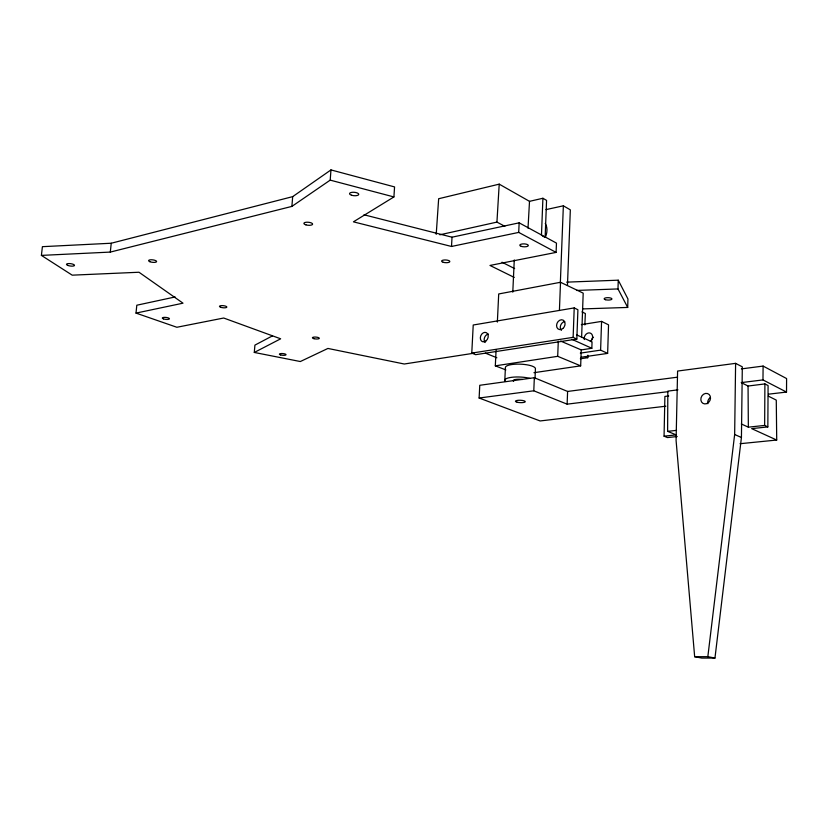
<?xml version="1.0" encoding="UTF-8"?>
<svg xmlns="http://www.w3.org/2000/svg" width="828" height="828" viewBox="0 0 828 828"><rect width="100%" height="100%" fill="white"/><g stroke="black" fill="none" stroke-linecap="round" stroke-linejoin="round"><path stroke-width="1.24" d="M668.703 395.95L664.894 396.426L664.066 436.18L676.165 434.886L667.616 431.347L667.834 391.126L677.946 389.843M764.906 383.923L768.084 385.548L767.846 426.917L764.648 425.426L764.906 383.923L748.057 386.034L741.96 382.971M768.55 394.169L786.517 392.068L786.6 378.562L763.105 366.079L741.381 368.895M786.517 392.068L762.971 379.917L763.105 366.079M741.433 437.494L742.312 366.835L735.606 363.357L677.594 371.058L676.083 440.434L694.661 656.718L701.833 658.084L714.957 658.063L741.433 437.494L734.653 434.503L735.606 363.357M582.498 308.916L627.696 307.436L627.945 298.98L618.257 280.185L566.673 282.141M627.696 307.436L617.988 288.931L618.257 280.185M601.563 321.399L608.549 324.845L607.638 353.401L600.61 350.13L601.563 321.399L581.328 324.648M560.628 341.064L581.235 349.913L591.834 348.277L592.051 341.892L576.847 334.967M581.618 337.265L583.191 293.143L560.515 282.276L498.704 293.961L497.359 322.082M533.936 372.693L580.666 365.852L581.235 349.913M580.335 358.772L587.797 357.696L587.89 355.171M668.258 391.644L567.128 404.157L567.604 391.447L534.339 377.723L479.764 385.289L479.122 398.02L540.104 420.955L665.878 406.206M576.837 339.066L573.131 337.348L574.218 307.912L473.223 325.011L471.774 353.08L475.634 354.674L576.837 339.066L577.913 309.734L574.218 307.912M541.46 235.421L542.909 198.265L529.506 201.339L499.212 184.147L438.654 198.73L436.221 234.355M560.328 283.176L563.361 205.81L546.025 209.608M580.666 365.852L557.699 356.319L558.289 341.333M559.417 310.521L560.515 282.276M567.459 285.494L570.337 209.857L563.361 205.81M514.24 277.411L489.99 265.446L556.095 252.395L556.468 243.111L519.146 222.835L452.026 237.191L363.999 214.783M567.128 404.157L533.791 390.795L534.339 377.723M535.002 378.748L535.426 368.553A15.039 3.943 2.4 0 0 519.736 364.144A15.039 3.943 2.4 0 0 505.401 367.746L504.811 380.466M512.791 292.17L514.271 259.94M556.095 252.395L518.711 232.409L519.146 222.835M584.847 324.928L585.365 313.543L581.98 311.877M505.877 369.919L495.32 365.841L496.086 350.089M175.132 296.962L136.806 305.221L136.009 313.098L183.019 303.183L139 272.246L72.212 275.165L41.4 255.397L42.404 246.672L111.242 243.235L292.677 196.64L330.962 169.916L394.563 186.921L393.911 196.94L353.411 221.842L451.508 246.465L452.026 237.191M528.016 228.166L529.506 201.339M504.842 226.323L496.935 222.101L499.212 184.147M41.4 255.397L110.3 252.085L291.901 206.4L330.206 180.131L330.962 169.916M291.901 206.4L292.677 196.64M474.082 353.183L404.271 364.009L327.929 348.443L300.326 361.536L254.299 352.449L254.91 345.121L272.484 335.857M110.3 252.085L111.242 243.235M694.661 656.718L707.836 656.676L734.653 434.503M254.299 352.449L280.671 338.807L223.705 318.024L176.861 327.267L136.009 313.098M439.854 234.8L496.935 222.101M451.508 246.465L518.711 232.409M471.774 353.08L573.131 337.348M495.32 365.841L557.699 356.319M580.325 353.121L600.61 350.13M581.09 357.251L607.638 353.401M479.122 398.02L533.791 390.795M567.604 391.447L677.501 377.185M741.215 382.608L762.971 379.917M667.616 431.347L676.528 430.374M741.329 423.967L748.346 427.165L764.648 425.426M677.2 436.532L667.461 437.567L664.066 436.18M767.846 426.917L751.669 428.625L776.716 440.041L776.271 400.1L768.343 396.136M740.015 443.715L776.716 440.041M576.671 290.431L617.988 288.931M707.836 656.676L714.957 658.063M330.206 180.131L393.911 196.94M485.363 353.111L496.852 357.768M571.92 339.325L591.834 348.277M585.448 356.63L587.797 357.696M501.965 262.217L514.643 268.582M542.381 235.928L545.135 237.419L546.563 200.376L542.909 198.265M748.057 386.034L748.346 427.165M584.299 339.542A4.978 3.995 -63.8 0 1 587.135 333.436A4.978 3.995 -63.8 0 1 592.289 335.102A4.978 3.995 -63.8 0 1 590.364 341.498M591.264 341.643A4.947 3.985 -63.7 0 1 593.5 337.234M707.847 403.722A5.413 4.657 -61.7 0 1 710.196 397.606M505.535 381.48A15.07 3.829 2.4 0 1 511.714 377.299A15.07 3.829 2.4 0 1 530.065 378.437M513.65 381.284A6.552 1.666 2.4 0 1 515.285 379.534A6.552 1.666 2.4 0 1 522.478 379.514M561.415 330.351A5.092 4.026 -64.1 0 1 560.701 325.218A5.092 4.026 -64.1 0 1 564.727 321.585M485.167 342.513A4.896 3.747 -66.7 0 1 484.566 337.545A4.896 3.747 -66.7 0 1 488.344 334.067M545.269 223.446A14.8 11.219 -61.7 0 1 545.383 237.191M517.179 402.232A4.927 1.19 2.4 0 0 525.211 401.859A4.927 1.19 2.4 0 0 518.711 400.266A4.927 1.19 2.4 0 0 517.179 402.232M351.548 195.232A4.637 1.708 4.7 0 0 358.752 194.456A4.637 1.708 4.7 0 0 352.128 192.313A4.637 1.708 4.7 0 0 351.548 195.232M67.989 265.477A4.047 1.19 7.7 0 0 74.479 265.519A4.047 1.19 7.7 0 0 69.055 263.552A4.047 1.19 7.7 0 0 67.989 265.477M163.489 318.894A3.602 0.983 6.2 0 0 169.388 318.966A3.602 0.983 6.2 0 0 164.803 317.352A3.602 0.983 6.2 0 0 163.489 318.894M280.63 354.933A3.312 0.859 4.8 0 0 286.002 354.829A3.312 0.859 4.8 0 0 281.592 353.525A3.312 0.859 4.8 0 0 280.63 354.933M305.915 224.854A4.388 1.511 5.2 0 0 312.622 224.181A4.388 1.511 5.2 0 0 306.236 222.246A4.388 1.511 5.2 0 0 305.915 224.854M149.899 261.72A4.068 1.252 6.9 0 0 156.554 261.772A4.068 1.252 6.9 0 0 151.338 259.754A4.068 1.252 6.9 0 0 149.899 261.72M314.009 338.693A3.457 0.942 4.6 0 0 319.318 338.331A3.457 0.942 4.6 0 0 314.298 337.068A3.457 0.942 4.6 0 0 314.009 338.693M220.59 307.24A3.695 1.056 5.7 0 0 226.727 307.312A3.695 1.056 5.7 0 0 222.173 305.604A3.695 1.056 5.7 0 0 220.59 307.24M521.278 246.371A4.295 1.47 2.1 0 0 528.285 245.75A4.295 1.47 2.1 0 0 522.623 243.918A4.295 1.47 2.1 0 0 521.278 246.371M605.351 299.684A3.912 1.201 1.2 0 0 611.851 299.219A3.912 1.201 1.2 0 0 606.934 297.697A3.912 1.201 1.2 0 0 605.351 299.684M443.208 262.279A4.119 1.356 3.2 0 0 449.801 261.71A4.119 1.356 3.2 0 0 444.15 259.992A4.119 1.356 3.2 0 0 443.208 262.279M706.853 403.567A5.454 4.668 -61.8 0 0 709.172 394.521A5.454 4.668 -61.8 0 0 701.016 397.854A5.454 4.668 -61.8 0 0 706.853 403.567M486.067 340.857A4.906 3.757 -66.7 0 0 486.46 332.711A4.906 3.757 -66.7 0 0 480.333 337.752A4.906 3.757 -66.7 0 0 486.067 340.857M562.802 328.55A5.113 4.036 -64.1 0 0 563.112 320.115A5.113 4.036 -64.1 0 0 556.571 325.394A5.113 4.036 -64.1 0 0 562.802 328.55"/></g></svg>
